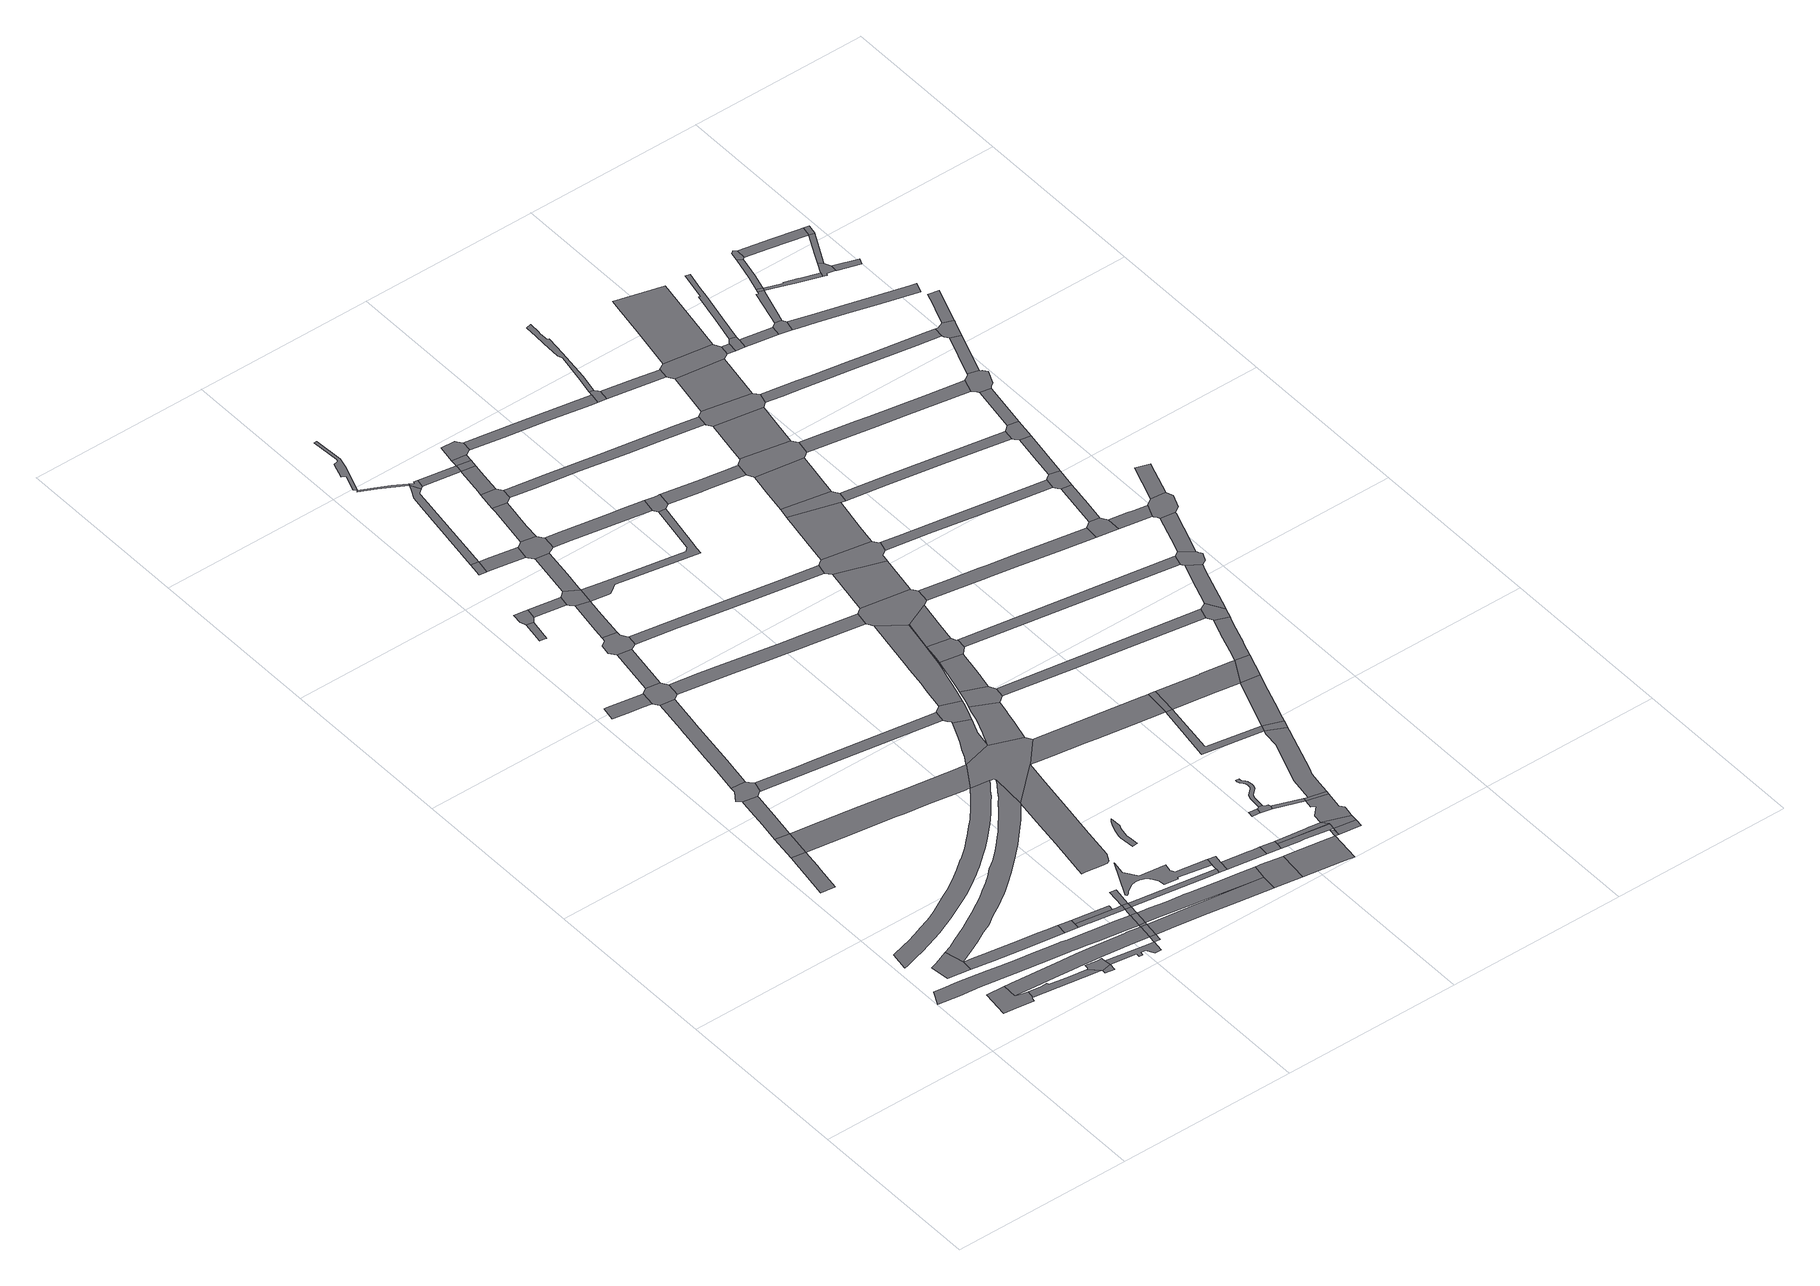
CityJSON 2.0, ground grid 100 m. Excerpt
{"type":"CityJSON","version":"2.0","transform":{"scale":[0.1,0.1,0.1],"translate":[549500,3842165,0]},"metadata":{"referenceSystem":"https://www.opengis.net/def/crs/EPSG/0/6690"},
"CityObjects":{
"road1":{"type":"Road","geometry":[{"type":"MultiSurface","lod":"1","boundaries":[[[0,1,2,3,4,5,6,7,8,9,10,11]]]}]},
"road2":{"type":"Road","geometry":[{"type":"MultiSurface","lod":"1","boundaries":[[[12,13,14,15,16,17,18]]]}]},
"road3":{"type":"Road","attributes":{"RoadStructureAttribute.sectionType":"1"},"geometry":[{"type":"MultiSurface","lod":"1","boundaries":[[[19,20,21,22,23,24]]]}]},
"road4":{"type":"Road","attributes":{"RoadStructureAttribute.sectionType":"1"},"geometry":[{"type":"MultiSurface","lod":"1","boundaries":[[[25,26,27,28,29,30,8,7,31,32,33,34,35]]]}]},
"road5":{"type":"Road","attributes":{"function":"1","RoadStructureAttribute.sectionType":"7"},"geometry":[{"type":"MultiSurface","lod":"1","boundaries":[[[36,37,38,39,40,41,42,43,44,45,46,47,48,49,50,51,52,53,54,55,56,57,58,59,60,61,62,63,64,65,66]]]}]},
"road6":{"type":"Road","geometry":[{"type":"MultiSurface","lod":"1","boundaries":[[[67,19,24,68]]]}]},
"road7":{"type":"Road","attributes":{"RoadStructureAttribute.sectionType":"1"},"geometry":[{"type":"MultiSurface","lod":"1","boundaries":[[[69,70,71,72,73,74,75,18,17,76,77,78,79]]]}]},
"road8":{"type":"Road","attributes":{"RoadStructureAttribute.sectionType":"1"},"geometry":[{"type":"MultiSurface","lod":"1","boundaries":[[[80,81,82,83,67,68,84,85,86]]]}]},
"road9":{"type":"Road","attributes":{"function":"1","RoadStructureAttribute.sectionType":"7"},"geometry":[{"type":"MultiSurface","lod":"1","boundaries":[[[87,88,89,90,91,92,11,10,93,94,95,96,97,98,99,100,101,102,103]]]}]},
"road10":{"type":"Road","attributes":{"RoadStructureAttribute.sectionType":"1"},"geometry":[{"type":"MultiSurface","lod":"1","boundaries":[[[104,105,106,107,108,109,110,111,112,35,34,113,114,115,116,117]]]}]},
"road11":{"type":"Road","geometry":[{"type":"MultiSurface","lod":"1","boundaries":[[[118,119,116,115]]]}]},
"road12":{"type":"Road","geometry":[{"type":"MultiSurface","lod":"1","boundaries":[[[120,121,122,123,124,80,86,125,126,127,128,129]]]}]},
"road13":{"type":"Road","attributes":{"function":"1","RoadStructureAttribute.sectionType":"7"},"geometry":[{"type":"MultiSurface","lod":"1","boundaries":[[[130,131,132,133,134,135,136,137,138,139,140,141,142,143,144,145,146,147,148,149,150,151,152,153,154,155,156,157,158,159,160,161,162,163,164,165,166,167,168,169,170,171,172,173,174,175,176,177,178,179,180,181,182,183,184,185,186,187,188,189,190,191,192,193,194,195,196,197,198]]]}]},
"road14":{"type":"Road","geometry":[{"type":"MultiSurface","lod":"1","boundaries":[[[79,78,199,200,201]]]}]},
"road15":{"type":"Road","geometry":[{"type":"MultiSurface","lod":"1","boundaries":[[[202,117,116,203,204,205,206,207,208,209,210]]]}]},
"road16":{"type":"Road","attributes":{"function":"1","RoadStructureAttribute.sectionType":"7"},"geometry":[{"type":"MultiSurface","lod":"1","boundaries":[[[211,212,213,214,215,216,217,218,219,220,221,222,223,224,225,226,227,228,229,230,231,232,233,234,235,236,237,238,239,12,18,240,241,242,243,244,245,246,247,248,249,250,251,252,253,254,255,256,257]]]}]},
"road17":{"type":"Road","attributes":{"RoadStructureAttribute.sectionType":"1"},"geometry":[{"type":"MultiSurface","lod":"1","boundaries":[[[258,259,260,261,262,263,264,120,129,265,266,267,268,269]]]}]},
"road18":{"type":"Road","attributes":{"RoadStructureAttribute.sectionType":"1"},"geometry":[{"type":"MultiSurface","lod":"1","boundaries":[[[270,271,272,273,274,275,276,277]]]}]},
"road19":{"type":"Road","attributes":{"RoadStructureAttribute.sectionType":"1"},"geometry":[{"type":"MultiSurface","lod":"1","boundaries":[[[278,279,201,200,280,281]]]}]},
"road20":{"type":"Road","geometry":[{"type":"MultiSurface","lod":"1","boundaries":[[[200,199,282,283,284,285,286,281]]]}]},
"road21":{"type":"Road","geometry":[{"type":"MultiSurface","lod":"1","boundaries":[[[102,210,287,288]]]}]},
"road22":{"type":"Road","geometry":[{"type":"MultiSurface","lod":"1","boundaries":[[[103,102,288,289]]]}]},
"road23":{"type":"Road","attributes":{"RoadStructureAttribute.sectionType":"1"},"geometry":[{"type":"MultiSurface","lod":"1","boundaries":[[[290,291,292,293,294,295,296,297,68,24,298,299,300,301,302,303,130,304]]]}]},
"road24":{"type":"Road","attributes":{"RoadStructureAttribute.sectionType":"7"},"geometry":[{"type":"MultiSurface","lod":"1","boundaries":[[[65,103,289,305]]]}]},
"road25":{"type":"Road","geometry":[{"type":"MultiSurface","lod":"1","boundaries":[[[66,65,305,306]]]}]},
"road26":{"type":"Road","geometry":[{"type":"MultiSurface","lod":"1","boundaries":[[[307,277,276,308,258,269,309,310,311,312,313]]]}]},
"road27":{"type":"Road","attributes":{"RoadStructureAttribute.sectionType":"7"},"geometry":[{"type":"MultiSurface","lod":"1","boundaries":[[[284,66,306,314]]]}]},
"road28":{"type":"Road","geometry":[{"type":"MultiSurface","lod":"1","boundaries":[[[285,284,314,315]]]}]},
"road29":{"type":"Road","geometry":[{"type":"MultiSurface","lod":"1","boundaries":[[[316,317,318,319,320]]]}]},
"road30":{"type":"Road","geometry":[{"type":"MultiSurface","lod":"1","boundaries":[[[321,322,285,315]]]}]},
"road31":{"type":"Road","geometry":[{"type":"MultiSurface","lod":"1","boundaries":[[[323,324,325,326,327,328,329,316,320,330,331,332]]]}]},
"road32":{"type":"Road","attributes":{"RoadStructureAttribute.sectionType":"1"},"geometry":[{"type":"MultiSurface","lod":"1","boundaries":[[[333,307,313,334]]]}]},
"road33":{"type":"Road","attributes":{"RoadStructureAttribute.sectionType":"1"},"geometry":[{"type":"MultiSurface","lod":"1","boundaries":[[[335,336,337,127,126,338,339,340]]]}]},
"road34":{"type":"Road","geometry":[{"type":"MultiSurface","lod":"1","boundaries":[[[341,342,343,344,345,346,333,334,347,348,349,350,351,352,353,354]]]}]},
"road35":{"type":"Road","attributes":{"RoadStructureAttribute.sectionType":"1"},"geometry":[{"type":"MultiSurface","lod":"1","boundaries":[[[332,331,355,356]]]}]},
"road36":{"type":"Road","geometry":[{"type":"MultiSurface","lod":"1","boundaries":[[[357,358,359,360,361]]]}]},
"road37":{"type":"Road","attributes":{"function":"1","RoadStructureAttribute.sectionType":"7"},"geometry":[{"type":"MultiSurface","lod":"1","boundaries":[[[362,363,289,288,364,365,366,367,368,369]]]}]},
"road38":{"type":"Road","attributes":{"RoadStructureAttribute.sectionType":"1"},"geometry":[{"type":"MultiSurface","lod":"1","boundaries":[[[370,315,314,371,372,373]]]}]},
"road39":{"type":"Road","attributes":{"RoadStructureAttribute.sectionType":"1"},"geometry":[{"type":"MultiSurface","lod":"1","boundaries":[[[374,375,341,354,376,377,378]]]}]},
"road40":{"type":"Road","attributes":{"function":"1","RoadStructureAttribute.sectionType":"7"},"geometry":[{"type":"MultiSurface","lod":"1","boundaries":[[[379,380,381,382,383,384,385,386,387,306,305,388,389,390,391,392,393,394,369,395]]]}]},
"road41":{"type":"Road","geometry":[{"type":"MultiSurface","lod":"1","boundaries":[[[396,397,398,399,400,401,402,403,404,405,406,407,408,409,410,411,412,413,414,415,416,417]]]}]},
"road42":{"type":"Road","geometry":[{"type":"MultiSurface","lod":"1","boundaries":[[[418,419,420,356,355,421,374,378,422]]]}]},
"road43":{"type":"Road","attributes":{"RoadStructureAttribute.sectionType":"1"},"geometry":[{"type":"MultiSurface","lod":"1","boundaries":[[[423,424,425,426,427,428,429,430,431,432,433,434,435,436,437,438,257]]]}]},
"road44":{"type":"Road","attributes":{"RoadStructureAttribute.sectionType":"1"},"geometry":[{"type":"MultiSurface","lod":"1","boundaries":[[[439,361,360,440,441,442,443]]]}]},
"road45":{"type":"Road","attributes":{"RoadStructureAttribute.sectionType":"1"},"geometry":[{"type":"MultiSurface","lod":"1","boundaries":[[[444,445,446,447,448,449,357,361,450,451,452,453,454]]]}]},
"road46":{"type":"Road","attributes":{"RoadStructureAttribute.sectionType":"1"},"geometry":[{"type":"MultiSurface","lod":"1","boundaries":[[[455,418,422,456,457,458]]]}]},
"road47":{"type":"Road","geometry":[{"type":"MultiSurface","lod":"1","boundaries":[[[459,460,461,462,463,464,465,466,467,468,469,470,471,472]]]}]},
"road48":{"type":"Road","attributes":{"RoadStructureAttribute.sectionType":"1"},"geometry":[{"type":"MultiSurface","lod":"1","boundaries":[[[473,474,475,476,477,478,444,479]]]}]},
"road49":{"type":"Road","attributes":{"RoadStructureAttribute.sectionType":"1"},"geometry":[{"type":"MultiSurface","lod":"1","boundaries":[[[480,481,482,483,484,485,486,487,488,489,475]]]}]},
"road50":{"type":"Road","geometry":[{"type":"MultiSurface","lod":"1","boundaries":[[[490,304,130,198,491,492,493,494,211,257,438,495,496]]]}]},
"road51":{"type":"Road","geometry":[{"type":"MultiSurface","lod":"1","boundaries":[[[497,417,416,498,373,372,499,500]]]}]},
"road52":{"type":"Road","geometry":[{"type":"MultiSurface","lod":"1","boundaries":[[[501,502,503,443,442,504,505,455,458,506,507,508,509,510,511,512]]]}]},
"road53":{"type":"Road","attributes":{"RoadStructureAttribute.sectionType":"1"},"geometry":[{"type":"MultiSurface","lod":"1","boundaries":[[[513,514,515,516,312,311,517,518,519,520,521,522,523]]]}]},
"road54":{"type":"Road","attributes":{"function":"1"},"geometry":[{"type":"MultiSurface","lod":"1","boundaries":[[[524,525,526,527,528,529,530,531,532,533,304,490,534,535,536,537]]]}]},
"road55":{"type":"Road","geometry":[{"type":"MultiSurface","lod":"1","boundaries":[[[538,539,479,444,454,540,541]]]}]},
"road56":{"type":"Road","attributes":{"RoadStructureAttribute.sectionType":"1"},"geometry":[{"type":"MultiSurface","lod":"1","boundaries":[[[542,543,544,501,512,545,546]]]}]},
"road57":{"type":"Road","attributes":{"RoadStructureAttribute.sectionType":"1"},"geometry":[{"type":"MultiSurface","lod":"1","boundaries":[[[547,548,500,499,549,550,551]]]}]},
"road58":{"type":"Road","geometry":[{"type":"MultiSurface","lod":"1","boundaries":[[[552,553,554,395,369,368,555,556,557,558]]]}]},
"road59":{"type":"Road","attributes":{"RoadStructureAttribute.sectionType":"1"},"geometry":[{"type":"MultiSurface","lod":"1","boundaries":[[[541,540,559,560]]]}]},
"road60":{"type":"Road","geometry":[{"type":"MultiSurface","lod":"1","boundaries":[[[561,562,340,339,563,564,565,566,524,537,567,568,569]]]}]},
"road61":{"type":"Road","attributes":{"RoadStructureAttribute.sectionType":"1"},"geometry":[{"type":"MultiSurface","lod":"1","boundaries":[[[570,571,572,573,350,349,574,575,576,577,578]]]}]},
"road62":{"type":"Road","geometry":[{"type":"MultiSurface","lod":"1","boundaries":[[[579,542,546,580,581,582,583]]]}]},
"road63":{"type":"Road","attributes":{"RoadStructureAttribute.sectionType":"1"},"geometry":[{"type":"MultiSurface","lod":"1","boundaries":[[[584,585,586,587,588,589,422,378,590,591,592,593,594,595,596,597,598]]]}]},
"road64":{"type":"Road","attributes":{"function":"1"},"geometry":[{"type":"MultiSurface","lod":"1","boundaries":[[[599,600,601,602,603,604,605,606,607,608,490,496,609,610,611,612,613,614]]]}]},
"road65":{"type":"Road","geometry":[{"type":"MultiSurface","lod":"1","boundaries":[[[615,551,550,616,617,618]]]}]},
"road66":{"type":"Road","attributes":{"RoadStructureAttribute.sectionType":"1"},"geometry":[{"type":"MultiSurface","lod":"1","boundaries":[[[559,619,620,579,583,621,622]]]}]},
"road67":{"type":"Road","geometry":[{"type":"MultiSurface","lod":"1","boundaries":[[[560,559,622,623]]]}]},
"road68":{"type":"Road","attributes":{"RoadStructureAttribute.sectionType":"1"},"geometry":[{"type":"MultiSurface","lod":"1","boundaries":[[[624,625,626,560,623,627]]]}]},
"road69":{"type":"Road","attributes":{"RoadStructureAttribute.sectionType":"1"},"geometry":[{"type":"MultiSurface","lod":"1","boundaries":[[[628,629,630,631,509,508,632,633,634,635]]]}]},
"road70":{"type":"Road","attributes":{"function":"1","RoadStructureAttribute.sectionType":"7"},"geometry":[{"type":"MultiSurface","lod":"1","boundaries":[[[636,637,638,558,557,639,640,641]]]}]},
"road71":{"type":"Road","geometry":[{"type":"MultiSurface","lod":"1","boundaries":[[[642,643,644,599,614,645,646,647]]]}]},
"road72":{"type":"Road","geometry":[{"type":"MultiSurface","lod":"1","boundaries":[[[648,624,627,649,650,651,652,653,654,655]]]}]},
"road73":{"type":"Road","geometry":[{"type":"MultiSurface","lod":"1","boundaries":[[[656,657,658,659,660,661,662,561,569,663,664,665,666,667,668,669,670,671,672,673]]]}]},
"road74":{"type":"Road","geometry":[{"type":"MultiSurface","lod":"1","boundaries":[[[674,675,676,677,678,679]]]}]},
"road75":{"type":"Road","attributes":{"RoadStructureAttribute.sectionType":"1"},"geometry":[{"type":"MultiSurface","lod":"1","boundaries":[[[617,616,680,681,682,683]]]}]},
"road76":{"type":"Road","geometry":[{"type":"MultiSurface","lod":"1","boundaries":[[[684,685,686,618,617,687,688]]]}]},
"road77":{"type":"Road","geometry":[{"type":"MultiSurface","lod":"1","boundaries":[[[689,690,691,692,642,647,693,694,695,696,697]]]}]},
"road78":{"type":"Road","attributes":{"RoadStructureAttribute.sectionType":"1"},"geometry":[{"type":"MultiSurface","lod":"1","boundaries":[[[698,699,700,495,438,701,702,703,704,705,706,707]]]}]},
"road79":{"type":"Road","geometry":[{"type":"MultiSurface","lod":"1","boundaries":[[[708,709,679,678,710,711,712,713,714,715]]]}]},
"road80":{"type":"Road","geometry":[{"type":"MultiSurface","lod":"1","boundaries":[[[716,717,718,641,719]]]}]},
"road81":{"type":"Road","geometry":[{"type":"MultiSurface","lod":"1","boundaries":[[[720,721,722,723,724,725,726,727,728,729,730,731,732,733,734,735,736,737,738,739,740,741,742,743,744,745,708,715]]]}]},
"road82":{"type":"Road","geometry":[{"type":"MultiSurface","lod":"1","boundaries":[[[746,747,689,697,748,749,750,751,752,753]]]}]},
"road83":{"type":"Road","geometry":[{"type":"MultiSurface","lod":"1","boundaries":[[[711,710,754,755]]]}]},
"road84":{"type":"Road","attributes":{"RoadStructureAttribute.sectionType":"7"},"geometry":[{"type":"MultiSurface","lod":"1","boundaries":[[[682,756,757,758]]]}]},
"road85":{"type":"Road","geometry":[{"type":"MultiSurface","lod":"1","boundaries":[[[688,687,683,682,758,759]]]}]},
"road86":{"type":"Road","geometry":[{"type":"MultiSurface","lod":"1","boundaries":[[[760,761,635,634,584,598,762,763,764,765]]]}]},
"road87":{"type":"Road","geometry":[{"type":"MultiSurface","lod":"1","boundaries":[[[766,767,768,769,770,771,772,746,753]]]}]},
"road88":{"type":"Road","geometry":[{"type":"MultiSurface","lod":"1","boundaries":[[[773,774,523,522,775,656,673,771,770,776,777,778,779]]]}]},
"road89":{"type":"Road","attributes":{"RoadStructureAttribute.sectionType":"1"},"geometry":[{"type":"MultiSurface","lod":"1","boundaries":[[[754,780,781,782,688,759,783,784,785,786,787,788]]]}]},
"road90":{"type":"Road","geometry":[{"type":"MultiSurface","lod":"1","boundaries":[[[755,754,788,789,790]]]}]},
"road91":{"type":"Road","attributes":{"RoadStructureAttribute.sectionType":"1"},"geometry":[{"type":"MultiSurface","lod":"1","boundaries":[[[791,773,779,792,793,794]]]}]},
"road92":{"type":"Road","attributes":{"RoadStructureAttribute.sectionType":"1"},"geometry":[{"type":"MultiSurface","lod":"1","boundaries":[[[795,796,797,798,582,581,799,800,801,802,803,804,805,806]]]}]},
"road93":{"type":"Road","attributes":{"RoadStructureAttribute.sectionType":"1"},"geometry":[{"type":"MultiSurface","lod":"1","boundaries":[[[807,808,652,651,809,810,811,812,813]]]}]},
"road94":{"type":"Road","geometry":[{"type":"MultiSurface","lod":"1","boundaries":[[[814,707,706,815,816]]]}]},
"road95":{"type":"Road","geometry":[{"type":"MultiSurface","lod":"1","boundaries":[[[817,818,819,578,577,791,794,820,821,822,823,824,825,826,827]]]}]},
"road96":{"type":"Road","attributes":{"RoadStructureAttribute.sectionType":"1"},"geometry":[{"type":"MultiSurface","lod":"1","boundaries":[[[706,828,829,830,831,832,833,815]]]}]},
"road97":{"type":"Road","attributes":{"RoadStructureAttribute.sectionType":"1"},"geometry":[{"type":"MultiSurface","lod":"1","boundaries":[[[830,834,835,836,837,790,789,838,839,840,841,842,843,844,845]]]}]},
"road98":{"type":"Road","attributes":{"RoadStructureAttribute.sectionType":"1"},"geometry":[{"type":"MultiSurface","lod":"1","boundaries":[[[846,765,764,847,848,849,850,851,852]]]}]},
"road99":{"type":"Road","attributes":{"RoadStructureAttribute.sectionType":"1"},"geometry":[{"type":"MultiSurface","lod":"1","boundaries":[[[853,854,817,827,855,856,857]]]}]},
"road100":{"type":"Road","attributes":{"RoadStructureAttribute.sectionType":"1"},"geometry":[{"type":"MultiSurface","lod":"1","boundaries":[[[858,646,645,859,860,861]]]}]},
"road101":{"type":"Road","geometry":[{"type":"MultiSurface","lod":"1","boundaries":[[[831,830,845,862]]]}]},
"road102":{"type":"Road","geometry":[{"type":"MultiSurface","lod":"1","boundaries":[[[863,853,857,864,865,866]]]}]},
"road103":{"type":"Road","attributes":{"RoadStructureAttribute.sectionType":"1"},"geometry":[{"type":"MultiSurface","lod":"1","boundaries":[[[867,868,869,870,871,816,815,872,873,874,875,876,877]]]}]},
"road104":{"type":"Road","geometry":[{"type":"MultiSurface","lod":"1","boundaries":[[[878,813,812,879,880,881,882,883]]]}]},
"road105":{"type":"Road","attributes":{"RoadStructureAttribute.sectionType":"1"},"geometry":[{"type":"MultiSurface","lod":"1","boundaries":[[[876,884,831,862,885,886,887,888,889,890]]]}]},
"road106":{"type":"Road","attributes":{"RoadStructureAttribute.sectionType":"1"},"geometry":[{"type":"MultiSurface","lod":"1","boundaries":[[[891,892,863,866,893]]]}]},
"road107":{"type":"Road","attributes":{"RoadStructureAttribute.sectionType":"1"},"geometry":[{"type":"MultiSurface","lod":"1","boundaries":[[[894,750,749,895,896]]]}]},
"road108":{"type":"Road","geometry":[{"type":"MultiSurface","lod":"1","boundaries":[[[897,898,899,900,852,851,901,891,893,902,903,904,905,906]]]}]},
"road109":{"type":"Road","attributes":{"RoadStructureAttribute.sectionType":"1"},"geometry":[{"type":"MultiSurface","lod":"1","boundaries":[[[907,908,909,910,911,912,913,914,915,916,917,918,919,920,878,883]]]}]},
"road110":{"type":"Road","attributes":{"RoadStructureAttribute.sectionType":"1"},"geometry":[{"type":"MultiSurface","lod":"1","boundaries":[[[921,922,923,924,777,776,925,926,927,928,929,930,931]]]}]},
"road111":{"type":"Road","geometry":[{"type":"MultiSurface","lod":"1","boundaries":[[[877,876,890,932]]]}]},
"road112":{"type":"Road","attributes":{"RoadStructureAttribute.sectionType":"1"},"geometry":[{"type":"MultiSurface","lod":"1","boundaries":[[[933,934,880,879,935,936,937]]]}]},
"road113":{"type":"Road","attributes":{"RoadStructureAttribute.sectionType":"1"},"geometry":[{"type":"MultiSurface","lod":"1","boundaries":[[[938,939,897,906,940,941]]]}]},
"road114":{"type":"Road","geometry":[{"type":"MultiSurface","lod":"1","boundaries":[[[942,806,805,943,938,941,944,945,946]]]}]},
"road115":{"type":"Road","attributes":{"RoadStructureAttribute.sectionType":"1"},"geometry":[{"type":"MultiSurface","lod":"1","boundaries":[[[947,948,949,950,951,952,877,932,953,954,955,956,957,958,959]]]}]},
"road116":{"type":"Road","attributes":{"RoadStructureAttribute.sectionType":"1"},"geometry":[{"type":"MultiSurface","lod":"1","boundaries":[[[960,961,962,825,824,963,964,965,966,967]]]}]},
"road117":{"type":"Road","attributes":{"RoadStructureAttribute.sectionType":"1"},"geometry":[{"type":"MultiSurface","lod":"1","boundaries":[[[968,969,942,946,970]]]}]},
"road118":{"type":"Road","geometry":[{"type":"MultiSurface","lod":"1","boundaries":[[[971,861,860,972,973,947,959,974]]]}]},
"road119":{"type":"Road","geometry":[{"type":"MultiSurface","lod":"1","boundaries":[[[975,937,936,968,970,976,977,978]]]}]},
"road120":{"type":"Road","attributes":{"RoadStructureAttribute.sectionType":"1"},"geometry":[{"type":"MultiSurface","lod":"1","boundaries":[[[979,980,865,864,981,982,983,984]]]}]},
"road121":{"type":"Road","attributes":{"RoadStructureAttribute.sectionType":"1"},"geometry":[{"type":"MultiSurface","lod":"1","boundaries":[[[985,986,987,971,974,988,989,990,991]]]}]},
"road122":{"type":"Road","geometry":[{"type":"MultiSurface","lod":"1","boundaries":[[[992,931,930,993,994,995]]]}]},
"road123":{"type":"Road","geometry":[{"type":"MultiSurface","lod":"1","boundaries":[[[996,997,998,975,978,999,1000]]]}]},
"road124":{"type":"Road","attributes":{"RoadStructureAttribute.sectionType":"1"},"geometry":[{"type":"MultiSurface","lod":"1","boundaries":[[[977,976,1001,1002]]]}]},
"road125":{"type":"Road","geometry":[{"type":"MultiSurface","lod":"1","boundaries":[[[1003,896,895,1004,1005,985,991,1006,1007,1008,1009,1010]]]}]},
"road126":{"type":"Road","attributes":{"RoadStructureAttribute.sectionType":"1"},"geometry":[{"type":"MultiSurface","lod":"1","boundaries":[[[1011,1012,1013,904,903,1014,1015,1016,1017,1018]]]}]},
"road127":{"type":"Road","attributes":{"RoadStructureAttribute.sectionType":"1"},"geometry":[{"type":"MultiSurface","lod":"1","boundaries":[[[1019,992,995,1020,1021]]]}]},
"road128":{"type":"Road","geometry":[{"type":"MultiSurface","lod":"1","boundaries":[[[1022,1002,1001,1023,1024,1025]]]}]},
"road129":{"type":"Road","attributes":{"RoadStructureAttribute.sectionType":"1"},"geometry":[{"type":"MultiSurface","lod":"1","boundaries":[[[1026,1027,1028,994,993,1029,1030,1031]]]}]},
"road130":{"type":"Road","geometry":[{"type":"MultiSurface","lod":"1","boundaries":[[[1032,1033,1034,967,966,1035,1036,1019,1021,1037]]]}]},
"road131":{"type":"Road","attributes":{"RoadStructureAttribute.sectionType":"1"},"geometry":[{"type":"MultiSurface","lod":"1","boundaries":[[[1038,1039,1040,1003,1010,1041,1042,1043,1044]]]}]},
"road132":{"type":"Road","attributes":{"RoadStructureAttribute.sectionType":"1"},"geometry":[{"type":"MultiSurface","lod":"1","boundaries":[[[1045,1024,1023,1046,1047,1048]]]}]},
"road133":{"type":"Road","attributes":{"RoadStructureAttribute.sectionType":"1"},"geometry":[{"type":"MultiSurface","lod":"1","boundaries":[[[1049,1050,1051,1052,1022,1025,1053,1054,1055,1056]]]}]},
"road134":{"type":"Road","attributes":{"RoadStructureAttribute.sectionType":"1"},"geometry":[{"type":"MultiSurface","lod":"1","boundaries":[[[1057,1058,1032,1037,1059]]]}]},
"road135":{"type":"Road","attributes":{"RoadStructureAttribute.sectionType":"1"},"geometry":[{"type":"MultiSurface","lod":"1","boundaries":[[[1060,1061,1062,1063,1064,945,944,1065,1066,1067,1068,1069,1070]]]}]},
"road136":{"type":"Road","geometry":[{"type":"MultiSurface","lod":"1","boundaries":[[[1071,1031,1030,1072,1073,1038,1044,1074,1075,1076,1077,1078]]]}]},
"road137":{"type":"Road","geometry":[{"type":"MultiSurface","lod":"1","boundaries":[[[1079,1080,1048,1047,1081,1082,1083,1084,1085]]]}]},
"road138":{"type":"Road","geometry":[{"type":"MultiSurface","lod":"1","boundaries":[[[1086,1087,1088,984,983,1089,1090,1057,1059,1091]]]}]},
"road139":{"type":"Road","attributes":{"RoadStructureAttribute.sectionType":"1"},"geometry":[{"type":"MultiSurface","lod":"1","boundaries":[[[1092,1093,1094,1095,1079,1085,1096,1097,1098]]]}]},
"road140":{"type":"Road","attributes":{"RoadStructureAttribute.sectionType":"1"},"geometry":[{"type":"MultiSurface","lod":"1","boundaries":[[[1099,1100,1101,1102,1103,1071,1078,1104,1105]]]}]},
"road141":{"type":"Road","attributes":{"RoadStructureAttribute.sectionType":"1"},"geometry":[{"type":"MultiSurface","lod":"1","boundaries":[[[1106,1086,1091,1107,1108]]]}]},
"road142":{"type":"Road","geometry":[{"type":"MultiSurface","lod":"1","boundaries":[[[1109,1092,1098,1110]]]}]},
"road143":{"type":"Road","geometry":[{"type":"MultiSurface","lod":"1","boundaries":[[[1111,1112,1113,1018,1017,1114,1115,1106,1108,1116,1117,1118,1119,1120,1121,1122]]]}]},
"road144":{"type":"Road","attributes":{"RoadStructureAttribute.sectionType":"1"},"geometry":[{"type":"MultiSurface","lod":"1","boundaries":[[[1123,1124,1109,1110,1125,1126]]]}]},
"road145":{"type":"Road","attributes":{"RoadStructureAttribute.sectionType":"1"},"geometry":[{"type":"MultiSurface","lod":"1","boundaries":[[[1127,1128,1129,1130,1131,1110,1098,1132,1133,1134,1135]]]}]},
"road146":{"type":"Road","geometry":[{"type":"MultiSurface","lod":"1","boundaries":[[[1136,1137,1138,1123,1126,1139,1140]]]}]},
"road147":{"type":"Road","attributes":{"RoadStructureAttribute.sectionType":"1"},"geometry":[{"type":"MultiSurface","lod":"1","boundaries":[[[1141,1142,1143,1144,1145,1083,1082,1146,1147,1148,1149,1150,1151,1152]]]}]},
"road148":{"type":"Road","attributes":{"RoadStructureAttribute.sectionType":"1"},"geometry":[{"type":"MultiSurface","lod":"1","boundaries":[[[1153,1154,1111,1122,1155]]]}]},
"road149":{"type":"Road","geometry":[{"type":"MultiSurface","lod":"1","boundaries":[[[1156,1157,1070,1069,1158,1159,1153,1155,1160,1161,1162]]]}]},
"road150":{"type":"Road","geometry":[{"type":"MultiSurface","lod":"1","boundaries":[[[1163,1135,1134,1164,1165,1166,1167,1168,1169,1170]]]}]},
"road151":{"type":"Road","attributes":{"RoadStructureAttribute.sectionType":"1"},"geometry":[{"type":"MultiSurface","lod":"1","boundaries":[[[1171,1172,1173,1140,1139,1174,1175,1176,1177]]]}]},
"road152":{"type":"Road","geometry":[{"type":"MultiSurface","lod":"1","boundaries":[[[1178,1179,1180,1181,1168,1167]]]}]},
"road153":{"type":"Road","attributes":{"RoadStructureAttribute.sectionType":"1"},"geometry":[{"type":"MultiSurface","lod":"1","boundaries":[[[1182,1183,1184,1156,1162,1185]]]}]},
"road154":{"type":"Road","attributes":{"RoadStructureAttribute.sectionType":"1"},"geometry":[{"type":"MultiSurface","lod":"1","boundaries":[[[1176,1186,1163,1170,1187,1188]]]}]},
"road155":{"type":"Road","geometry":[{"type":"MultiSurface","lod":"1","boundaries":[[[1177,1176,1188,1189,1190]]]}]}
},
"vertices":[
[229,328,0],[209,177,0],[263,170,0],[377,154,0],[380,175,0],[381,177,0],[383,178,0],[388,179,0],[396,223,0],[363,229,0],[327,238,0],[331,323,0],
[263,685,0],[223,670,0],[181,652,0],[144,639,0],[157,535,0],[281,516,0],[287,581,0],
[110,1665,0],[66,1385,0],[146,1373,0],[167,1510,0],[173,1545,0],[190,1653,0],
[618,184,0],[505,203,0],[503,207,0],[502,214,0],[470,213,0],[427,217,0],[588,150,0],[739,127,0],[755,125,0],[759,125,0],[713,172,0],
[1016,358,0],[921,372,0],[888,376,0],[886,377,0],[831,384,0],[771,394,0],[743,400,0],[736,401,0],[726,403,0],[648,414,0],[578,424,0],[498,435,0],[408,449,0],[340,459,0],[248,475,0],[178,485,0],[95,494,0],[45,502,0],[5,421,0],[124,404,0],[239,390,0],[429,362,0],[629,334,0],[731,319,0],[737,318,0],[768,314,0],[822,306,0],[876,297,0],[1027,273,0],[1100,263,0],[1111,344,0],
[132,1814,0],[212,1802,0],
[735,512,0],[690,519,0],[589,534,0],[415,560,0],[400,563,0],[336,573,0],[297,579,0],[405,497,0],[551,475,0],[792,440,0],[798,502,0],
[179,2119,0],[178,2107,0],[168,2042,0],[150,1930,0],[236,1953,0],[258,2096,0],[259,2104,0],
[1026,259,0],[1012,260,0],[817,283,0],[738,290,0],[627,299,0],[369,322,0],[328,240,0],[340,239,0],[448,230,0],[553,224,0],[630,217,0],[723,208,0],[738,207,0],[820,201,0],[978,183,0],[1087,167,0],[1098,249,0],
[815,170,0],[815,188,0],[794,189,0],[765,192,0],[738,198,0],[723,201,0],[721,183,0],[719,175,0],[717,174,0],[762,124,0],[763,122,0],[764,120,0],[821,131,0],[815,166,0],
[763,99,0],[816,91,0],
[197,2226,0],[192,2196,0],[157,2141,0],[165,2133,0],[166,2132,0],[284,2125,0],[290,2124,0],[306,2186,0],[300,2192,0],[277,2219,0],
[1081,1520,0],[1077,1513,0],[1045,1470,0],[1016,1435,0],[984,1395,0],[955,1362,0],[942,1347,0],[907,1314,0],[874,1281,0],[872,1279,0],[858,1265,0],[835,1243,0],[793,1203,0],[753,1170,0],[729,1152,0],[727,1151,0],[719,1145,0],[669,1107,0],[629,1079,0],[589,1051,0],[547,1026,0],[505,1003,0],[455,975,0],[406,949,0],[361,926,0],[328,913,0],[281,896,0],[229,877,0],[174,857,0],[144,849,0],[127,844,0],[74,828,0],[61,824,0],[45,721,0],[47,720,0],[65,724,0],[100,734,0],[140,747,0],[180,757,0],[232,775,0],[285,793,0],[324,809,0],[387,837,0],[404,844,0],[419,852,0],[444,865,0],[506,895,0],[556,921,0],[605,949,0],[643,972,0],[682,999,0],[722,1027,0],[730,1033,0],[767,1060,0],[804,1088,0],[839,1118,0],[873,1146,0],[908,1179,0],[935,1204,0],[968,1237,0],[992,1262,0],[1019,1290,0],[1044,1318,0],[1074,1356,0],[1096,1381,0],[1123,1414,0],[1145,1446,0],[1170,1479,0],[1189,1505,0],
[865,429,0],[868,459,0],[871,491,0],
[1049,130,0],[964,110,0],[962,89,0],[983,87,0],[984,107,0],[1013,104,0],[1037,62,0],[1072,59,0],[1082,126,0],
[1215,1490,0],[1205,1474,0],[1198,1462,0],[1168,1419,0],[1146,1386,0],[1116,1349,0],[1092,1316,0],[1090,1314,0],[1060,1278,0],[1028,1240,0],[993,1198,0],[963,1167,0],[924,1127,0],[882,1086,0],[842,1051,0],[795,1016,0],[753,978,0],[731,960,0],[718,950,0],[671,917,0],[631,886,0],[589,859,0],[579,853,0],[534,826,0],[487,798,0],[440,772,0],[395,749,0],[350,726,0],[306,703,0],[366,617,0],[426,647,0],[491,683,0],[543,708,0],[600,746,0],[667,787,0],[729,828,0],[732,830,0],[764,855,0],[791,876,0],[861,934,0],[925,989,0],[1007,1068,0],[1071,1136,0],[1128,1196,0],[1194,1276,0],[1197,1280,0],[1202,1287,0],
[301,2894,0],[277,2741,0],[271,2704,0],[270,2693,0],[256,2605,0],[235,2471,0],[215,2341,0],[306,2398,0],[339,2619,0],[349,2681,0],[352,2702,0],[380,2884,0],
[95,3041,0],[79,3043,0],[65,2963,0],[72,2962,0],[144,2950,0],[234,2935,0],[278,2927,0],[288,3008,0],
[1076,459,0],[1074,459,0],[868,460,0],[1071,430,0],
[927,420,0],[929,420,0],[1119,393,0],[1123,422,0],[1094,426,0],
[1115,121,0],[1121,162,0],
[1132,244,0],
[1154,1662,0],[1122,1667,0],[1061,1676,0],[846,1707,0],[723,1726,0],[590,1746,0],[326,1785,0],[231,1799,0],[389,1623,0],[684,1580,0],[725,1574,0],[858,1554,0],[1060,1523,0],[1068,1522,0],[1169,1660,0],
[1135,259,0],
[1146,338,0],
[322,3032,0],[293,2905,0],[380,2886,0],[387,2890,0],[413,2905,0],[423,2985,0],[401,3020,0],
[1152,388,0],
[1156,417,0],
[162,3736,0],[140,3608,0],[160,3605,0],[179,3602,0],[200,3729,0],
[1171,525,0],[1138,531,0],
[218,3817,0],[199,3820,0],[184,3822,0],[158,3827,0],[149,3768,0],[158,3747,0],[162,3737,0],[209,3740,0],[223,3756,0],[233,3814,0],
[365,3302,0],[443,3288,0],
[719,2125,0],[607,2141,0],[542,2151,0],[720,2060,0],[1280,1975,0],[1291,2040,0],
[385,3439,0],[381,3417,0],[360,3403,0],[348,3395,0],[338,3335,0],[348,3324,0],[465,3300,0],[477,3306,0],[479,3307,0],[487,3368,0],[485,3368,0],[478,3379,0],[461,3404,0],[464,3426,0],
[399,3727,0],[410,3786,0],
[222,4232,0],[209,4153,0],[230,4149,0],[250,4146,0],[264,4226,0],
[1423,205,0],[1134,244,0],[1124,162,0],[1248,145,0],[1409,124,0],[1571,99,0],[1764,69,0],[1773,157,0],
[1212,409,0],[1578,325,0],[1631,317,0],[1634,347,0],
[426,3695,0],[395,3501,0],[464,3429,0],[486,3569,0],[503,3677,0],
[1682,257,0],[1572,273,0],[1434,295,0],[1401,299,0],[1396,300,0],[1389,301,0],[1304,313,0],[1214,327,0],[1162,336,0],[1136,259,0],[1151,257,0],[1221,248,0],[1240,245,0],[1384,221,0],[1391,220,0],[1423,215,0],[1787,242,0],
[1470,450,0],[1457,475,0],[1464,517,0],[1320,535,0],[1271,603,0],[1284,681,0],[1183,470,0],[1189,463,0],[1198,468,0],[1208,480,0],[1228,495,0],[1253,508,0],[1277,513,0],[1304,511,0],[1335,497,0],[1356,475,0],[1369,447,0],[1374,415,0],[1450,404,0],[1453,414,0],[1637,379,0],[1642,424,0],
[445,3814,0],[444,3813,0],[421,3794,0],[409,3715,0],[517,3770,0],
[1174,1105,0],[1153,961,0],[1120,750,0],[1115,718,0],[1137,715,0],[1222,703,0],[1242,700,0],[1256,700,0],[1270,707,0],[1280,720,0],[1296,752,0],[1301,785,0],[1321,919,0],[1349,1104,0],[1385,1329,0],[1408,1473,0],
[326,4215,0],[275,4142,0],[349,4129,0],[459,4111,0],[473,4189,0],
[348,4853,0],[329,4816,0],[313,4783,0],[308,4772,0],[302,4742,0],[294,4699,0],[341,4735,0],[347,4772,0],[347,4778,0],[352,4781,0],[376,4800,0],
[485,4075,0],[520,3786,0],[537,3897,0],[562,4064,0],
[1467,931,0],[1457,919,0],[1447,901,0],[1431,861,0],[1421,817,0],[1419,795,0],[1420,776,0],[1425,718,0],[1456,721,0],[1451,777,0],[1450,794,0],[1452,813,0],[1461,852,0],[1469,872,0],
[281,4905,0],[235,4928,0],[131,4982,0],[124,4971,0],[210,4929,0],[345,4854,0],[350,4864,0],
[191,5138,0],[208,5206,0],[197,5372,0],[181,5371,0],[191,5212,0],[188,5198,0],[160,5191,0],[130,5102,0],[154,5091,0],[118,4996,0],
[1335,1706,0],[1197,1503,0],[1205,1502,0],[1207,1502,0],[1209,1500,0],[1529,1606,0],[1507,1638,0],
[1688,418,0],[1637,375,0],[1674,310,0],[1680,369,0],
[507,4211,0],[485,4196,0],[474,4189,0],[466,4102,0],[485,4076,0],[563,4066,0],[588,4078,0],[603,4086,0],[615,4164,0],[613,4164,0],[604,4176,0],[588,4196,0],
[1164,2860,0],[1011,2886,0],[711,2937,0],[589,2958,0],[562,2880,0],[712,2855,0],[801,2840,0],[1072,2795,0],[1151,2782,0],[1421,2736,0],[1436,2815,0],
[1304,1933,0],[1298,1920,0],[1291,1905,0],[1276,1870,0],[1249,1810,0],[1237,1787,0],[1222,1760,0],[1198,1709,0],[1174,1669,0],[1174,1668,0],[1353,1802,0],[1359,1816,0],[1381,1871,0],[1392,1896,0],
[377,4860,0],[374,4849,0],[390,4811,0],[397,4856,0],
[551,4480,0],[548,4457,0],[528,4337,0],[600,4284,0],[630,4468,0],
[1857,342,0],[1833,346,0],[1867,281,0],[1886,279,0],[1892,337,0],
[1818,238,0],[1815,238,0],[1812,239,0],[1784,66,0],[1792,64,0],[1920,45,0],[1937,217,0],
[598,4777,0],[605,4821,0],
[1330,2065,0],[1292,2040,0],[1281,1974,0],[1293,1957,0],[1305,1940,0],[1305,1937,0],[1403,1924,0],[1425,1989,0],[1438,2027,0],
[1301,3233,0],[1071,3271,0],[764,3322,0],[707,3331,0],[708,3270,0],[753,3262,0],[1107,3204,0],[1493,3140,0],[1505,3199,0],
[569,4591,0],[662,4489,0],[663,4489,0],[671,4548,0],[649,4579,0],
[1150,3968,0],[1101,3694,0],[1101,3690,0],[1078,3670,0],[703,3736,0],[623,3750,0],[601,3662,0],[614,3661,0],[624,3668,0],[668,3699,0],[704,3692,0],[1124,3618,0],[1130,3653,0],[1137,3687,0],[1190,3964,0],
[1436,1973,0],[1423,1934,0],[1409,1889,0],[1404,1875,0],[1389,1834,0],[1372,1789,0],[1357,1753,0],[1348,1731,0],[1347,1730,0],[1337,1710,0],[1508,1645,0],[1534,1750,0],[1551,1822,0],[1556,1842,0],[1570,1902,0],[1571,1907,0],
[1959,327,0],[1967,267,0],[1970,304,0],[1972,325,0],
[596,4765,0],[573,4617,0],[665,4685,0],[677,4765,0],
[684,4809,0],
[612,4865,0],[608,4838,0],[607,4834,0],[691,4852,0],
[1033,4095,0],[956,4106,0],[822,4129,0],[699,4150,0],[700,4070,0],[1129,3998,0],[1134,3996,0],[1147,4075,0],
[2150,187,0],[2040,203,0],[1949,215,0],[2127,14,0],[2200,3,0],[2220,176,0],
[1468,2082,0],[1459,2049,0],[1445,1999,0],[1608,1935,0],[1615,1991,0],[1599,2030,0],
[629,4966,0],[692,4852,0],[724,4871,0],[726,4871,0],[734,4929,0],[733,4929,0],[715,4955,0],[709,4963,0],
[1445,2702,0],[1422,2579,0],[1391,2409,0],[1381,2353,0],[1362,2244,0],[1352,2190,0],[1330,2068,0],[1444,2044,0],[1461,2099,0],[1476,2152,0],[1490,2207,0],[1502,2252,0],[1517,2307,0],[1531,2378,0],[1548,2460,0],[1562,2533,0],[1574,2594,0],[1576,2605,0],
[2011,560,0],[2004,561,0],[2000,530,0],[2031,526,0],[2045,524,0],[2051,555,0],
[2065,252,0],[2094,248,0],[2249,221,0],[2254,258,0],
[2195,298,0],[2164,302,0],[2146,304,0],[2254,262,0],[2226,294,0],
[1524,2306,0],[1517,2272,0],[1498,2195,0],[1476,2112,0],[1612,2095,0],[1613,2102,0],[1628,2176,0],[1647,2279,0],[1648,2283,0],
[2127,1517,0],[1966,1540,0],[1716,1578,0],[1458,1465,0],[1530,1454,0],[1709,1427,0],[1767,1419,0],[1962,1390,0],[2141,1363,0],[2155,1513,0],
[2065,562,0],[2058,557,0],[2107,512,0],[2114,533,0],[2110,545,0],[2093,548,0],[2088,553,0],[2085,560,0],
[2244,212,0],[2231,218,0],[2225,220,0],[2240,173,0],
[2090,619,0],[2092,629,0],[2100,646,0],[2131,676,0],[2137,686,0],[2140,694,0],[2142,710,0],[2140,727,0],[2137,735,0],[2130,747,0],[2119,760,0],[2116,767,0],[2117,776,0],[2097,777,0],[2096,764,0],[2102,750,0],[2114,735,0],[2119,727,0],[2121,723,0],[2122,711,0],[2120,699,0],[2119,695,0],[2115,688,0],[2083,658,0],[2072,635,0],[2071,622,0],
[1547,2430,0],[1534,2360,0],[1681,2314,0],[1684,2317,0],[1691,2376,0],[1686,2377,0],[1672,2404,0],[1671,2406,0],
[2266,455,0],[2271,477,0],
[2243,173,0],[2362,156,0],[2368,201,0],
[2372,241,0],
[1217,4063,0],[1196,4066,0],[1190,3966,0],[1218,3983,0],[1219,3983,0],[1232,4061,0],
[1695,2534,0],[1701,2568,0],[1719,2662,0],[1720,2663,0],[1720,2666,0],[1581,2605,0],[1580,2598,0],
[1470,2840,0],[1448,2824,0],[1430,2724,0],[1751,2686,0],[1761,2765,0],[1748,2784,0],[1740,2797,0],
[2258,407,0],[2281,396,0],[2232,347,0],[2375,264,0],[2376,273,0],[2379,273,0],[2385,308,0],[2367,331,0],[2382,428,0],
[2385,447,0],[2292,469,0],
[1519,3108,0],[1741,2803,0],[1742,2807,0],[1781,3023,0],
[1580,4400,0],[1207,4460,0],[890,4512,0],[695,4544,0],[696,4484,0],[797,4467,0],[1040,4428,0],[1297,4384,0],[1459,4357,0],[1709,4314,0],[1710,4313,0],[1720,4377,0],
[1391,4819,0],[1038,4878,0],[909,4840,0],[1140,4801,0],[1378,4760,0],[1411,4755,0],[1421,4814,0],
[2172,1510,0],[2178,1357,0],[2193,1507,0],
[1539,3223,0],[1518,3208,0],[1517,3207,0],[1782,3027,0],[1789,3066,0],[1790,3070,0],[1819,3086,0],[1820,3087,0],[1835,3145,0],[1831,3146,0],[1809,3176,0],
[2087,1026,0],[2086,1021,0],[2423,966,0],[2437,1002,0],[2139,1051,0],[2134,1056,0],
[2414,942,0],[2404,857,0],[2320,621,0],[2312,605,0],[2395,512,0],[2404,561,0],[2407,585,0],[2415,604,0],[2423,622,0],[2477,781,0],[2518,896,0],[2524,915,0],
[1431,4028,0],[1222,3983,0],[1399,3953,0],[1403,3952,0],[1437,3947,0],[1637,3914,0],[1651,3993,0],
[1601,3559,0],[1563,3353,0],[1821,3247,0],[1830,3292,0],[1865,3482,0],
[2721,1828,0],[2020,1869,0],[2707,1764,0],[2726,1827,0],
[2540,962,0],
[1612,3621,0],[1893,3477,0],[1903,3537,0],[1881,3572,0],
[2608,1446,0],[2436,1471,0],[2434,1471,0],[2426,1472,0],[2369,1481,0],[2248,1347,0],[2343,1333,0],[2419,1322,0],[2539,1303,0],[2545,1302,0],[2625,1444,0],
[1426,4838,0],[1458,4747,0],[1467,4807,0],[1459,4818,0],[1459,4819,0],[1448,4833,0],
[2468,1087,0],[2560,1020,0],[2571,1051,0],[2585,1090,0],[2617,1183,0],[2650,1277,0],[2654,1287,0],
[1659,3876,0],[1633,3740,0],[1929,3838,0],
[2861,2196,0],[2848,2136,0],[2865,2196,0],
[1685,4024,0],[1684,4017,0],[1661,3999,0],[1653,3992,0],[1656,3881,0],[1950,3853,0],[1961,3860,0],[1976,3938,0],[1968,3950,0],[1953,3971,0],
[1471,4947,0],[1496,5133,0],[1512,5245,0],[1512,5250,0],[1501,5253,0],[1499,5307,0],[1504,5320,0],[1507,5384,0],[1478,5377,0],[1474,5302,0],[1472,5241,0],[1469,5131,0],[1477,5105,0],[1448,4950,0],
[2303,2674,0],[2129,2703,0],[2088,2710,0],[1929,2737,0],[1980,2647,0],[2074,2631,0],[2079,2631,0],[2229,2606,0],[2478,2564,0],[2657,2534,0],[2663,2613,0],
[2705,1431,0],
[1784,4752,0],[1648,4777,0],[1480,4743,0],[1776,4693,0],[1785,4753,0],
[1731,4281,0],[1701,4114,0],[1980,4117,0],[2001,4237,0],
[1754,4400,0],[1714,4308,0],[2030,4259,0],[2046,4318,0],[2021,4349,0],
[2724,1727,0],[2697,1651,0],[2697,1649,0],[2689,1628,0],[2649,1513,0],[2627,1451,0],[2732,1509,0],[2739,1527,0],[2745,1545,0],[2770,1618,0],[2772,1623,0],[2796,1687,0],[2800,1698,0],
[2444,3045,0],[2187,3087,0],[1931,3129,0],[2056,3048,0],[2305,3007,0],[2560,2964,0],[2717,2939,0],[2728,2998,0],
[1801,4657,0],[1779,4537,0],[2069,4621,0],
[2767,1848,0],[2711,1757,0],[2725,1729,0],[2819,1753,0],
[1822,4774,0],[2103,4641,0],[2112,4698,0],[2091,4734,0],
[2487,3439,0],[2164,3494,0],[2116,3441,0],[2415,3391,0],[2780,3330,0],[2790,3389,0],
[2861,2115,0],[2855,2098,0],[2827,2023,0],[2823,1764,0],[2867,1890,0],[2915,2028,0],[2931,2070,0],
[2698,2639,0],[2778,2514,0],[2779,2596,0],[2756,2631,0],
[1911,5268,0],[1901,5209,0],[1869,5031,0],[2125,4922,0],[2176,5199,0],
[2148,4633,0],[2155,4691,0],
[2895,2212,0],[2851,2131,0],[2853,2128,0],[2959,2084,0],[2981,2130,0],[2975,2140,0],[2973,2142,0],[2962,2160,0],
[2668,3823,0],[2352,3875,0],[2283,3887,0],[2236,3814,0],[2339,3796,0],[2486,3772,0],[2838,3710,0],[2865,3791,0],
[2741,2905,0],[2775,2747,0],[2799,2896,0],
[2178,4718,0],[2201,4624,0],[2208,4681,0],[2213,4707,0],
[2980,2560,0],[2918,2571,0],[2884,2577,0],[2871,2498,0],[2957,2484,0],[2990,2558,0],
[2759,3022,0],[2748,3013,0],[2739,3006,0],[2725,2928,0],[2731,2918,0],[2818,3008,0],
[2978,2448,0],[2927,2303,0],[2896,2214,0],[3022,2326,0],[3058,2430,0],[3060,2435,0],[3061,2438,0],
[2244,4675,0],[2250,4616,0],[2379,4594,0],[2389,4651,0],
[2292,5195,0],[2259,5037,0],[2249,5039,0],[2210,4862,0],[2245,4854,0],[2282,5024,0],[2294,5082,0],[2317,5189,0],
[2805,3299,0],[2781,3160,0],[2865,3288,0],
[2945,4169,0],[2642,4219,0],[2510,4240,0],[2313,4273,0],[2244,4286,0],[2119,4244,0],[2231,4226,0],[2498,4182,0],[2843,4125,0],[2975,4104,0],[2984,4162,0],
[3028,2584,0],[2961,2477,0],[2971,2461,0],[3095,2461,0],[3128,2537,0],[3124,2545,0],[3116,2563,0],[3111,2576,0],
[2415,4671,0],[2414,4667,0],[2427,4585,0],[2451,4580,0],[2465,4639,0],[2454,4664,0],[2454,4665,0],
[2823,3415,0],[2812,3407,0],[2801,3398,0],[2789,3318,0],[2796,3310,0],[2884,3405,0],
[2491,4893,0],[2487,4879,0],[2475,4884,0],[2430,4724,0],[2472,4725,0],[2517,4871,0],[2520,4881,0],
[3107,2805,0],[3102,2791,0],[3070,2702,0],[3031,2593,0],[3030,2589,0],[3182,2775,0],[3183,2778,0],
[2866,3680,0],[2903,3520,0],[2927,3669,0],
[2497,4911,0],[2525,4899,0],
[2903,3818,0],[2900,3811,0],[2890,3805,0],[2859,3689,0],[2866,3681,0],[2928,3670,0],[2936,3677,0],[2957,3693,0],[2990,3770,0],[2972,3793,0],[2969,3795,0],[2962,3804,0],
[2553,5131,0],[2521,4995,0],[2551,4987,0],[2581,5114,0],
[2704,4844,0],[2701,4848,0],[2626,4869,0],[2622,4863,0],[2533,4896,0],[2622,4846,0],[2665,4831,0],[2800,4786,0],[2806,4810,0],
[2579,5191,0],[2576,5189,0],[2565,5183,0],[2592,5123,0],[2596,5181,0],
[3085,4474,0],[2924,4517,0],[2755,4562,0],[2612,4600,0],[2490,4633,0],[2477,4573,0],[2573,4548,0],[2741,4505,0],[2873,4470,0],[3085,4413,0],[3093,4411,0],[3115,4469,0],
[2997,4070,0],[2952,3949,0],[3052,4049,0],
[3035,4175,0],[3000,4160,0],[2983,4092,0],[2990,4081,0],[3081,4128,0],[3088,4142,0],[3093,4154,0],
[2837,4872,0],[2810,4782,0],[2822,4778,0],[2827,4789,0],[2874,4779,0],[2879,4819,0],[2864,4849,0],[2861,4855,0],
[2912,5117,0],[2782,5143,0],[2684,5162,0],[2727,5097,0],[2926,5057,0],[2931,5056,0],[2942,5111,0],
[2879,4777,0],[3000,4739,0],[3007,4756,0],[3012,4772,0],
[3110,4376,0],[3086,4311,0],[3060,4243,0],[3169,4363,0],
[2866,4930,0],[2898,4928,0],[2960,5046,0],
[2962,5050,0],[2973,5104,0]
]}
